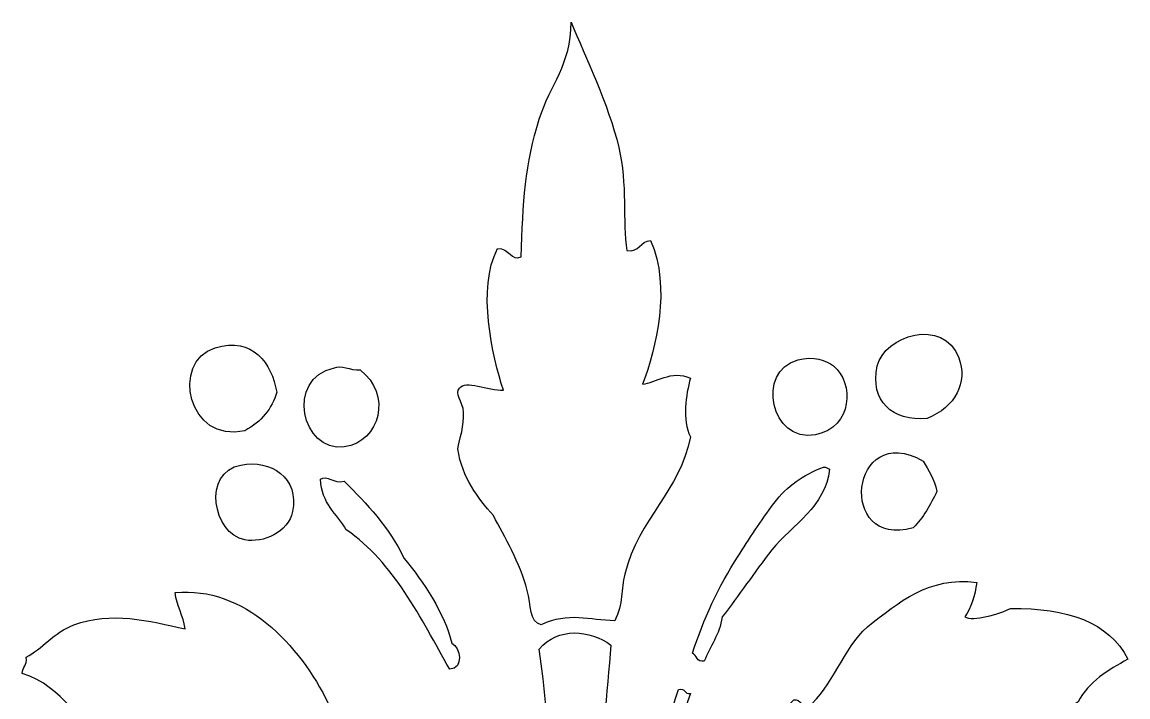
# Model space of a CAD drawing. Header units: centimetres. Extents: x -11.5 to 11.5, y -11.2 to 11.2.
# Drawn here: x 4.135 to 7.379, y 2.247 to 4.228 of the extents above; entities that cross this region are included whole.
import ezdxf

# ---------------------------------------------------------------- set-up
doc = ezdxf.new("R2010")
doc.units = ezdxf.units.CM
doc.header["$MEASUREMENT"] = 0
doc.layers.add('Layer 1', color=7, linetype='Continuous')

msp = doc.modelspace()

# ---------------------------------------------------------------- linework, layer by layer
at = {"layer": 'Layer 1'}
for points, knots in [([(5.97903, 3.58665), (5.94765, 3.58488), (5.94754, 3.55138), (5.90902, 3.55694), (5.90902, 3.55694), (5.89656, 3.64391), (5.91143, 3.75099), (5.88566, 3.8597), (5.88566, 3.8597), (5.85507, 3.98905), (5.78901, 4.12307), (5.74564, 4.22774), (5.74564, 4.22774), (5.74614, 4.10135), (5.68494, 4.04608), (5.65232, 3.94278), (5.65232, 3.94278), (5.61163, 3.81446), (5.60327, 3.69614), (5.5998, 3.53913), (5.5998, 3.53913), (5.56911, 3.52278), (5.5657, 3.56683), (5.52979, 3.56286), (5.52979, 3.56286), (5.46917, 3.44541), (5.5145, 3.24861), (5.54728, 3.14731), (5.54728, 3.14731), (5.5027, 3.1466), (5.43475, 3.17882), (5.41885, 3.15326), (5.41885, 3.15326), (5.40263, 3.13908), (5.42869, 3.11408), (5.43049, 3.08203), (5.43049, 3.08203), (5.43266, 3.04509), (5.41893, 3.0035), (5.41305, 2.97516), (5.41305, 2.97516), (5.42713, 2.88861), (5.4711, 2.83242), (5.51809, 2.77926), (5.51809, 2.77926), (5.55069, 2.71629), (5.59556, 2.64168), (5.61723, 2.55963), (5.61723, 2.55963), (5.62842, 2.51735), (5.62329, 2.46671), (5.65806, 2.45872), (5.65806, 2.45872), (5.73744, 2.49666), (5.8003, 2.47243), (5.87399, 2.4706), (5.87399, 2.4706), (5.8992, 2.521), (5.89217, 2.56336), (5.90317, 2.60713), (5.90317, 2.60713), (5.94521, 2.77416), (6.06637, 2.85057), (6.09573, 3.01078), (6.09573, 3.01078), (6.07152, 3.061), (6.08263, 3.1336), (6.09573, 3.18294), (6.09573, 3.18294), (6.04059, 3.20831), (5.99212, 3.16783), (5.95569, 3.16513), (5.95569, 3.16513), (5.99501, 3.27259), (6.03962, 3.44814), (5.97903, 3.58665)], [0, 0, 0, 0, 0.05, 0.05, 0.05, 0.05, 0.1, 0.1, 0.1, 0.1, 0.15, 0.15, 0.15, 0.15, 0.2, 0.2, 0.2, 0.2, 0.25, 0.25, 0.25, 0.25, 0.3, 0.3, 0.3, 0.3, 0.35, 0.35, 0.35, 0.35, 0.4, 0.4, 0.4, 0.4, 0.45, 0.45, 0.45, 0.45, 0.5, 0.5, 0.5, 0.5, 0.55, 0.55, 0.55, 0.55, 0.6, 0.6, 0.6, 0.6, 0.65, 0.65, 0.65, 0.65, 0.7, 0.7, 0.7, 0.7, 0.75, 0.75, 0.75, 0.75, 0.8, 0.8, 0.8, 0.8, 0.85, 0.85, 0.85, 0.85, 0.9, 0.9, 0.9, 0.9, 1, 1, 1, 1]), ([(6.64416, 3.21856), (6.62111, 3.11484), (6.68925, 3.05536), (6.79002, 3.06423), (6.79002, 3.06423), (6.87416, 3.09778), (6.9098, 3.1712), (6.88337, 3.24232), (6.88337, 3.24232), (6.83826, 3.36379), (6.66366, 3.30622), (6.64416, 3.21856)], [0, 0, 0, 0, 0.25, 0.25, 0.25, 0.25, 0.5, 0.5, 0.5, 0.5, 1, 1, 1, 1]), ([(4.7012, 3.27201), (4.56994, 3.23148), (4.62212, 2.98814), (4.78875, 3.02862), (4.78875, 3.02862), (4.83767, 3.0545), (4.86865, 3.09392), (4.8821, 3.14144), (4.8821, 3.14144), (4.86735, 3.22737), (4.81285, 3.30445), (4.7012, 3.27201)], [0, 0, 0, 0, 0.25, 0.25, 0.25, 0.25, 0.5, 0.5, 0.5, 0.5, 1, 1, 1, 1]), ([(6.41077, 3.23642), (6.28779, 3.20308), (6.33079, 2.992), (6.46326, 3.01676), (6.46326, 3.01676), (6.57301, 3.03727), (6.57592, 3.1704), (6.51578, 3.21856), (6.51578, 3.21856), (6.49518, 3.23513), (6.45663, 3.24881), (6.41077, 3.23642)], [0, 0, 0, 0, 0.25, 0.25, 0.25, 0.25, 0.5, 0.5, 0.5, 0.5, 1, 1, 1, 1]), ([(5.1271, 3.20671), (5.09681, 3.20515), (5.07117, 3.22333), (5.05127, 3.21266), (5.05127, 3.21266), (4.90668, 3.18186), (4.95517, 2.96448), (5.08048, 2.98115), (5.08048, 2.98115), (5.18694, 2.99531), (5.2201, 3.13771), (5.1271, 3.20671)], [0, 0, 0, 0, 0.25, 0.25, 0.25, 0.25, 0.5, 0.5, 0.5, 0.5, 1, 1, 1, 1]), ([(6.74918, 2.74369), (6.77963, 2.77208), (6.79953, 2.81121), (6.81922, 2.85053), (6.81922, 2.85053), (6.81134, 2.88606), (6.79493, 2.91292), (6.77837, 2.93959), (6.77837, 2.93959), (6.56413, 3.06132), (6.52449, 2.67929), (6.74918, 2.74369)], [0, 0, 0, 0, 0.25, 0.25, 0.25, 0.25, 0.5, 0.5, 0.5, 0.5, 1, 1, 1, 1]), ([(4.77705, 2.92771), (4.66233, 2.90747), (4.69537, 2.72575), (4.78872, 2.70808), (4.78872, 2.70808), (4.8419, 2.698), (4.91591, 2.73007), (4.92879, 2.79121), (4.92879, 2.79121), (4.94922, 2.88868), (4.86521, 2.9461), (4.77705, 2.92771)], [0, 0, 0, 0, 0.25, 0.25, 0.25, 0.25, 0.5, 0.5, 0.5, 0.5, 1, 1, 1, 1]), ([(6.34077, 2.81492), (6.30455, 2.7674), (6.26555, 2.7066), (6.23576, 2.66059), (6.23576, 2.66059), (6.17647, 2.5692), (6.13511, 2.47451), (6.10156, 2.37566), (6.10156, 2.37566), (6.1149, 2.36947), (6.11363, 2.34835), (6.13654, 2.35193), (6.13654, 2.35193), (6.15302, 2.39649), (6.18155, 2.42879), (6.18906, 2.4825), (6.18906, 2.4825), (6.23909, 2.54433), (6.28198, 2.61249), (6.33492, 2.6784), (6.33492, 2.6784), (6.3963, 2.75492), (6.49129, 2.80307), (6.50412, 2.91586), (6.50412, 2.91586), (6.49666, 2.91618), (6.49602, 2.92348), (6.48663, 2.92181), (6.48663, 2.92181), (6.42456, 2.89715), (6.38209, 2.86921), (6.34077, 2.81492)], [0, 0, 0, 0, 0.1111111, 0.1111111, 0.1111111, 0.1111111, 0.2222222, 0.2222222, 0.2222222, 0.2222222, 0.3333333, 0.3333333, 0.3333333, 0.3333333, 0.4444444, 0.4444444, 0.4444444, 0.4444444, 0.5555556, 0.5555556, 0.5555556, 0.5555556, 0.6666667, 0.6666667, 0.6666667, 0.6666667, 0.7777778, 0.7777778, 0.7777778, 0.7777778, 1, 1, 1, 1]), ([(5.39554, 2.40534), (5.37498, 2.49149), (5.31267, 2.586), (5.2555, 2.65463), (5.2555, 2.65463), (5.21208, 2.74504), (5.14718, 2.81357), (5.0805, 2.88021), (5.0805, 2.88021), (5.04814, 2.87185), (5.02996, 2.90021), (5.01046, 2.88616), (5.01046, 2.88616), (5.01364, 2.81417), (5.05904, 2.78517), (5.08626, 2.73776), (5.08626, 2.73776), (5.22636, 2.64082), (5.30375, 2.48014), (5.38971, 2.32818), (5.38971, 2.32818), (5.43229, 2.33136), (5.42076, 2.39224), (5.39554, 2.40534)], [0, 0, 0, 0, 0.1428571, 0.1428571, 0.1428571, 0.1428571, 0.2857143, 0.2857143, 0.2857143, 0.2857143, 0.4285714, 0.4285714, 0.4285714, 0.4285714, 0.5714286, 0.5714286, 0.5714286, 0.5714286, 0.7142857, 0.7142857, 0.7142857, 0.7142857, 1, 1, 1, 1]), ([(6.39911, 2.2391), (6.36937, 2.20211), (6.31214, 2.19301), (6.31741, 2.12038), (6.31741, 2.12038), (6.39395, 2.02809), (6.45579, 1.92083), (6.52746, 1.82357), (6.52746, 1.82357), (6.54836, 1.82794), (6.57728, 1.82862), (6.59162, 1.85326), (6.59162, 1.85326), (6.58228, 1.87146), (6.56066, 1.87715), (6.55664, 1.90073), (6.55664, 1.90073), (6.58185, 1.91256), (6.60649, 1.93134), (6.63252, 1.93634), (6.63252, 1.93634), (6.78886, 1.96648), (6.92531, 1.91552), (7.03508, 1.98979), (7.03508, 1.98979), (7.05987, 2.00654), (7.08101, 2.03876), (7.10509, 2.06697), (7.10509, 2.06697), (7.11615, 2.07996), (7.14607, 2.08525), (7.13425, 2.11444), (7.13425, 2.11444), (7.12361, 2.13135), (7.09581, 2.13074), (7.08755, 2.15008), (7.08755, 2.15008), (7.11975, 2.19456), (7.19, 2.20022), (7.23347, 2.23319), (7.23347, 2.23319), (7.26459, 2.29254), (7.32147, 2.32569), (7.37931, 2.35786), (7.37931, 2.35786), (7.32332, 2.46705), (7.20172, 2.50963), (7.03509, 2.50626), (7.03509, 2.50626), (7.00257, 2.49192), (6.92481, 2.46681), (6.90087, 2.4825), (6.90087, 2.4825), (6.91947, 2.50912), (6.93077, 2.54317), (6.9359, 2.58341), (6.9359, 2.58341), (6.79474, 2.60106), (6.70823, 2.52541), (6.61499, 2.45281), (6.61499, 2.45281), (6.54382, 2.38669), (6.51305, 2.27948), (6.43997, 2.21535), (6.43997, 2.21535), (6.42176, 2.2186), (6.42154, 2.24016), (6.39911, 2.2391)], [0, 0, 0, 0, 0.0555556, 0.0555556, 0.0555556, 0.0555556, 0.1111111, 0.1111111, 0.1111111, 0.1111111, 0.1666667, 0.1666667, 0.1666667, 0.1666667, 0.2222222, 0.2222222, 0.2222222, 0.2222222, 0.2777778, 0.2777778, 0.2777778, 0.2777778, 0.3333333, 0.3333333, 0.3333333, 0.3333333, 0.3888889, 0.3888889, 0.3888889, 0.3888889, 0.4444444, 0.4444444, 0.4444444, 0.4444444, 0.5, 0.5, 0.5, 0.5, 0.5555556, 0.5555556, 0.5555556, 0.5555556, 0.6111111, 0.6111111, 0.6111111, 0.6111111, 0.6666667, 0.6666667, 0.6666667, 0.6666667, 0.7222222, 0.7222222, 0.7222222, 0.7222222, 0.7777778, 0.7777778, 0.7777778, 0.7777778, 0.8333333, 0.8333333, 0.8333333, 0.8333333, 0.8888889, 0.8888889, 0.8888889, 0.8888889, 1, 1, 1, 1]), ([(5.01044, 1.79984), (5.06558, 1.91591), (5.15027, 2.0019), (5.20295, 2.12041), (5.20295, 2.12041), (5.17969, 2.15605), (5.15162, 2.1869), (5.11543, 2.20944), (5.11543, 2.20944), (5.10844, 2.19478), (5.09548, 2.18626), (5.08048, 2.17978), (5.08048, 2.17978), (5.0622, 2.19288), (5.05042, 2.21259), (5.03373, 2.22725), (5.03373, 2.22725), (4.94933, 2.40113), (4.78669, 2.57235), (4.58449, 2.55375), (4.58449, 2.55375), (4.58817, 2.51195), (4.60838, 2.48705), (4.61365, 2.44688), (4.61365, 2.44688), (4.50753, 2.47043), (4.39627, 2.4994), (4.28694, 2.45873), (4.28694, 2.45873), (4.2286, 2.43706), (4.19315, 2.38629), (4.1469, 2.36377), (4.1469, 2.36377), (4.15182, 2.33898), (4.13552, 2.33572), (4.13523, 2.31628), (4.13523, 2.31628), (4.26321, 2.27839), (4.28755, 2.15737), (4.41532, 2.14414), (4.41532, 2.14414), (4.42114, 2.13623), (4.43112, 2.13247), (4.43281, 2.12041), (4.43281, 2.12041), (4.40222, 2.11784), (4.39196, 2.09467), (4.38032, 2.07292), (4.38032, 2.07292), (4.41469, 2.02672), (4.46356, 1.9954), (4.497, 1.94827), (4.497, 1.94827), (4.61276, 1.86519), (4.8408, 1.96015), (4.9696, 1.87109), (4.9696, 1.87109), (4.95751, 1.85371), (4.93497, 1.84693), (4.94039, 1.81174), (4.94039, 1.81174), (4.95956, 1.80349), (4.98118, 1.79773), (5.01044, 1.79984)], [0, 0, 0, 0, 0.0588235, 0.0588235, 0.0588235, 0.0588235, 0.1176471, 0.1176471, 0.1176471, 0.1176471, 0.1764706, 0.1764706, 0.1764706, 0.1764706, 0.2352941, 0.2352941, 0.2352941, 0.2352941, 0.2941176, 0.2941176, 0.2941176, 0.2941176, 0.3529412, 0.3529412, 0.3529412, 0.3529412, 0.4117647, 0.4117647, 0.4117647, 0.4117647, 0.4705882, 0.4705882, 0.4705882, 0.4705882, 0.5294118, 0.5294118, 0.5294118, 0.5294118, 0.5882353, 0.5882353, 0.5882353, 0.5882353, 0.6470588, 0.6470588, 0.6470588, 0.6470588, 0.7058824, 0.7058824, 0.7058824, 0.7058824, 0.7647059, 0.7647059, 0.7647059, 0.7647059, 0.8235294, 0.8235294, 0.8235294, 0.8235294, 0.8823529, 0.8823529, 0.8823529, 0.8823529, 1, 1, 1, 1]), ([(5.65229, 2.38751), (5.69547, 2.07911), (5.69933, 1.74698), (5.73394, 1.44961), (5.73394, 1.44961), (5.75312, 1.48782), (5.79329, 1.4635), (5.8098, 1.48522), (5.8098, 1.48522), (5.79411, 1.76311), (5.84203, 2.1257), (5.86232, 2.39938), (5.86232, 2.39938), (5.80096, 2.44505), (5.70735, 2.45217), (5.65229, 2.38751)], [0, 0, 0, 0, 0.2, 0.2, 0.2, 0.2, 0.4, 0.4, 0.4, 0.4, 0.6, 0.6, 0.6, 0.6, 1, 1, 1, 1]), ([(6.06065, 2.26879), (5.9904, 2.05056), (5.91428, 1.77293), (5.88563, 1.53865), (5.88563, 1.53865), (5.87902, 1.48441), (5.86486, 1.41527), (5.89148, 1.37834), (5.89148, 1.37834), (5.92641, 1.67073), (6.01075, 2.00498), (6.09574, 2.25692), (6.09574, 2.25692), (6.07732, 2.25408), (6.08248, 2.27514), (6.06065, 2.26879)], [0, 0, 0, 0, 0.2, 0.2, 0.2, 0.2, 0.4, 0.4, 0.4, 0.4, 0.6, 0.6, 0.6, 0.6, 1, 1, 1, 1])]:
    msp.add_open_spline(points, degree=3, knots=knots, dxfattribs=at)

doc.saveas('drawing.dxf')
